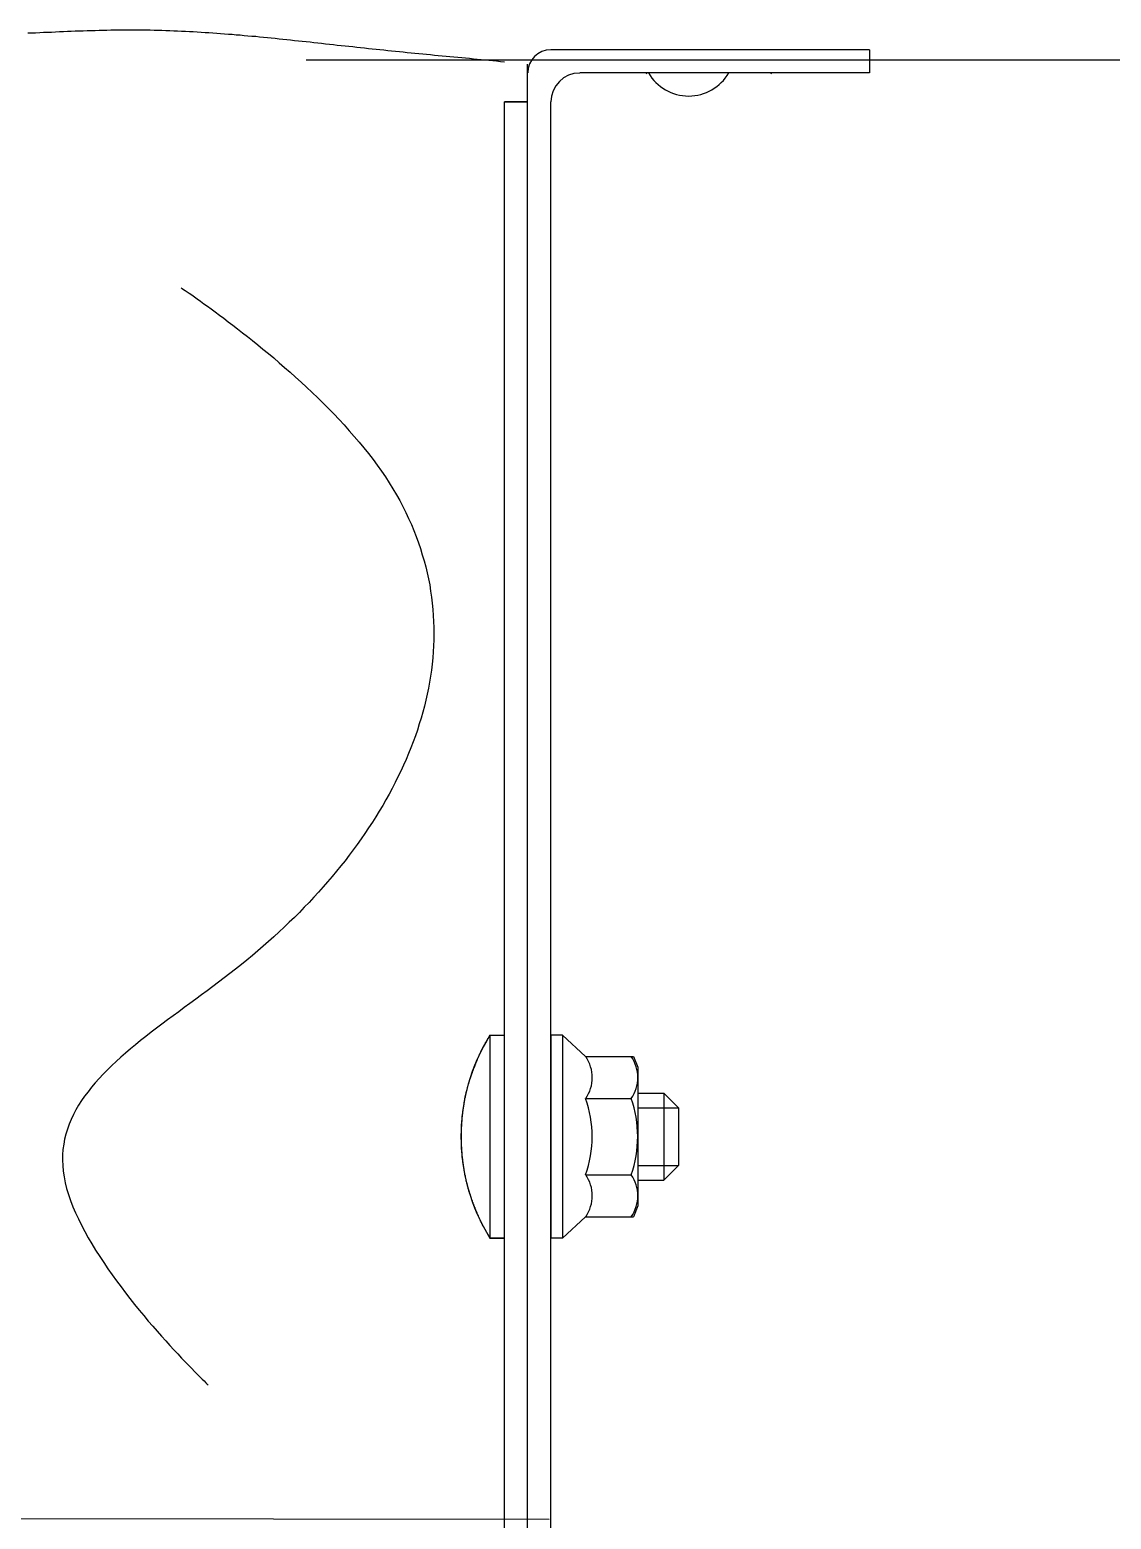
# Model space of a CAD drawing. Extents: x 443 to 1217, y -1921 to -677.
# Drawn here: x 610.52 to 618.59, y -758.14 to -747.02 of the extents above; entities that cross this region are included whole.
import ezdxf

# ---------------------------------------------------------------- set-up
doc = ezdxf.new("R2010")
doc.units = 0
doc.header["$MEASUREMENT"] = 0
for name, color, linetype in [('1', 7, 'CONTINUOUS'), ('10', 7, 'CONTINUOUS'), ('6', 7, 'CONTINUOUS')]:
    doc.layers.add(name, color=color, linetype=linetype)

msp = doc.modelspace()

# ---------------------------------------------------------------- linework, layer by layer
at = {"layer": '1', "color": 7}
for p, q in [((610.501, -747.044), (610.53, -747.043)), ((610.53, -747.043), (610.559, -747.042)), ((610.559, -747.042), (610.589, -747.041)), ((610.589, -747.041), (610.618, -747.039)), ((610.618, -747.039), (610.648, -747.038)), ((610.648, -747.038), (610.678, -747.037)), ((610.678, -747.037), (610.708, -747.035)), ((610.708, -747.035), (610.737, -747.034)), ((610.737, -747.034), (610.766, -747.033)), ((610.766, -747.033), (610.796, -747.031)), ((610.796, -747.031), (610.825, -747.03)), ((610.825, -747.03), (610.855, -747.029)), ((610.855, -747.029), (610.884, -747.028)), ((610.884, -747.028), (610.914, -747.027)), ((610.914, -747.027), (610.943, -747.026)), ((610.943, -747.026), (610.972, -747.026)), ((610.972, -747.026), (611.003, -747.025)), ((611.003, -747.025), (611.032, -747.023)), ((611.032, -747.023), (611.062, -747.022)), ((611.062, -747.022), (611.091, -747.022)), ((611.091, -747.022), (611.121, -747.021)), ((611.121, -747.021), (611.15, -747.021)), ((611.15, -747.021), (611.18, -747.021)), ((611.18, -747.021), (611.209, -747.02)), ((611.209, -747.02), (611.238, -747.02)), ((611.238, -747.02), (611.268, -747.02)), ((611.268, -747.02), (611.297, -747.02)), ((611.297, -747.02), (611.327, -747.02)), ((611.327, -747.02), (611.356, -747.021)), ((611.356, -747.021), (611.385, -747.021)), ((611.385, -747.021), (611.414, -747.021)), ((611.414, -747.021), (611.443, -747.022)), ((611.443, -747.022), (611.473, -747.023)), ((611.473, -747.023), (611.502, -747.023)), ((611.502, -747.023), (611.532, -747.025)), ((611.532, -747.025), (611.561, -747.026)), ((611.561, -747.026), (611.59, -747.027)), ((611.59, -747.027), (611.619, -747.028)), ((611.619, -747.028), (611.648, -747.03)), ((611.648, -747.03), (611.678, -747.031)), ((611.678, -747.031), (611.707, -747.032)), ((611.707, -747.032), (611.736, -747.034)), ((611.736, -747.034), (611.765, -747.035)), ((611.765, -747.035), (611.794, -747.038)), ((611.794, -747.038), (611.824, -747.04)), ((611.824, -747.04), (611.853, -747.041)), ((611.853, -747.041), (611.881, -747.043)), ((611.881, -747.043), (611.911, -747.045)), ((611.911, -747.045), (611.94, -747.047)), ((611.94, -747.047), (611.97, -747.05)), ((611.97, -747.05), (611.998, -747.052)), ((611.998, -747.052), (612.027, -747.054)), ((612.027, -747.054), (612.057, -747.057)), ((612.057, -747.057), (612.085, -747.059)), ((612.085, -747.059), (612.115, -747.062)), ((612.115, -747.062), (612.144, -747.065)), ((612.144, -747.065), (612.172, -747.067)), ((612.172, -747.067), (612.202, -747.069)), ((612.202, -747.069), (612.231, -747.072)), ((612.231, -747.072), (612.26, -747.075)), ((612.26, -747.075), (612.289, -747.078)), ((612.289, -747.078), (612.317, -747.081)), ((612.317, -747.081), (612.347, -747.083)), ((612.347, -747.083), (612.376, -747.087)), ((612.376, -747.087), (612.404, -747.09)), ((612.404, -747.09), (612.434, -747.092)), ((612.434, -747.092), (612.463, -747.095)), ((612.463, -747.095), (612.492, -747.099)), ((612.492, -747.099), (612.521, -747.102)), ((612.521, -747.102), (612.549, -747.105)), ((612.549, -747.105), (612.579, -747.107)), ((612.579, -747.107), (612.608, -747.111)), ((612.608, -747.111), (612.637, -747.114)), ((612.637, -747.114), (612.666, -747.117)), ((612.666, -747.117), (612.694, -747.12)), ((612.694, -747.12), (612.724, -747.124)), ((612.724, -747.124), (612.753, -747.127)), ((612.753, -747.127), (612.782, -747.13)), ((612.782, -747.13), (612.811, -747.134)), ((612.811, -747.134), (612.839, -747.137)), ((612.839, -747.137), (612.869, -747.14)), ((612.869, -747.14), (612.898, -747.143)), ((612.898, -747.143), (612.927, -747.145)), ((612.927, -747.145), (612.956, -747.149)), ((612.956, -747.149), (612.984, -747.152)), ((612.984, -747.152), (613.014, -747.155)), ((613.014, -747.155), (613.043, -747.159)), ((613.043, -747.159), (613.071, -747.162)), ((613.071, -747.162), (613.101, -747.165)), ((613.101, -747.165), (613.13, -747.168)), ((613.13, -747.168), (613.159, -747.171)), ((613.159, -747.171), (613.188, -747.174)), ((613.188, -747.174), (613.216, -747.177)), ((613.216, -747.177), (613.246, -747.18)), ((613.246, -747.18), (613.275, -747.183)), ((613.275, -747.183), (613.304, -747.186)), ((613.304, -747.186), (613.333, -747.189)), ((613.333, -747.189), (613.362, -747.191)), ((613.362, -747.191), (613.391, -747.195)), ((613.391, -747.195), (613.42, -747.197)), ((613.42, -747.197), (613.45, -747.2)), ((613.45, -747.2), (613.478, -747.202)), ((613.478, -747.202), (613.507, -747.205)), ((613.507, -747.205), (613.537, -747.209)), ((613.537, -747.209), (613.565, -747.211)), ((613.565, -747.211), (613.595, -747.214)), ((613.595, -747.214), (613.624, -747.216)), ((613.624, -747.216), (613.652, -747.22)), ((613.652, -747.22), (613.682, -747.222)), ((613.682, -747.222), (613.711, -747.225)), ((613.711, -747.225), (613.74, -747.227)), ((613.74, -747.227), (613.769, -747.23)), ((613.769, -747.23), (613.798, -747.233)), ((613.798, -747.233), (613.827, -747.236)), ((613.827, -747.236), (613.856, -747.239)), ((613.856, -747.239), (613.886, -747.241)), ((613.886, -747.241), (613.914, -747.245)), ((613.914, -747.245), (613.943, -747.247)), ((613.943, -747.247), (613.972, -747.25)), ((613.972, -747.25), (614.001, -747.253)), ((614.001, -747.253), (614.03, -747.256)), ((614.03, -747.256), (614.059, -747.259)), ((611.646, -748.947), (611.654, -748.952)), ((611.654, -748.952), (611.663, -748.959)), ((611.663, -748.959), (611.675, -748.967)), ((611.675, -748.967), (611.69, -748.976)), ((611.69, -748.976), (611.706, -748.988)), ((611.706, -748.988), (611.724, -749)), ((611.724, -749), (611.744, -749.015)), ((611.744, -749.015), (611.766, -749.03)), ((611.766, -749.03), (611.79, -749.047)), ((611.79, -749.047), (611.815, -749.066)), ((611.815, -749.066), (611.842, -749.084)), ((611.842, -749.084), (611.87, -749.105)), ((611.87, -749.105), (611.9, -749.127)), ((611.9, -749.127), (611.931, -749.15)), ((611.931, -749.15), (611.963, -749.174)), ((611.963, -749.174), (611.997, -749.2)), ((611.997, -749.2), (612.032, -749.226)), ((612.032, -749.226), (612.067, -749.253)), ((612.067, -749.253), (612.104, -749.282)), ((612.104, -749.282), (612.141, -749.311)), ((612.141, -749.311), (612.179, -749.341)), ((612.179, -749.341), (612.217, -749.372)), ((612.217, -749.372), (612.256, -749.405)), ((612.256, -749.405), (612.297, -749.437)), ((612.297, -749.437), (612.337, -749.471)), ((612.337, -749.471), (612.377, -749.506)), ((612.377, -749.506), (612.418, -749.541)), ((612.418, -749.541), (612.459, -749.578)), ((612.459, -749.578), (612.5, -749.614)), ((612.5, -749.614), (612.542, -749.652)), ((612.542, -749.652), (612.582, -749.69)), ((612.582, -749.69), (612.624, -749.728)), ((612.624, -749.728), (612.665, -749.768)), ((612.665, -749.768), (612.705, -749.808)), ((612.705, -749.808), (612.746, -749.848)), ((612.746, -749.848), (612.785, -749.889)), ((612.785, -749.889), (612.824, -749.93)), ((612.824, -749.93), (612.863, -749.971)), ((612.863, -749.971), (612.901, -750.014)), ((612.901, -750.014), (612.938, -750.056)), ((612.938, -750.056), (612.974, -750.099)), ((612.974, -750.099), (613.01, -750.141)), ((613.01, -750.141), (613.044, -750.185)), ((613.044, -750.185), (613.078, -750.229)), ((613.078, -750.229), (613.11, -750.272)), ((613.11, -750.272), (613.141, -750.316)), ((613.141, -750.316), (613.171, -750.359)), ((613.171, -750.359), (613.199, -750.404)), ((613.199, -750.404), (613.226, -750.448)), ((613.226, -750.448), (613.252, -750.492)), ((613.252, -750.492), (613.277, -750.536)), ((613.277, -750.536), (613.3, -750.581)), ((613.3, -750.581), (613.323, -750.625)), ((613.323, -750.625), (613.344, -750.67)), ((613.344, -750.67), (613.365, -750.715)), ((613.365, -750.715), (613.383, -750.759)), ((613.383, -750.759), (613.401, -750.805)), ((613.401, -750.805), (613.417, -750.85)), ((613.417, -750.85), (613.432, -750.894)), ((613.432, -750.894), (613.446, -750.94)), ((613.446, -750.94), (613.459, -750.985)), ((613.459, -750.985), (613.471, -751.031)), ((613.471, -751.031), (613.482, -751.075)), ((613.482, -751.075), (613.492, -751.121)), ((613.492, -751.121), (613.501, -751.166)), ((613.501, -751.166), (613.508, -751.212)), ((613.508, -751.212), (613.515, -751.257)), ((613.515, -751.257), (613.52, -751.302)), ((613.52, -751.302), (613.525, -751.348)), ((613.525, -751.348), (613.528, -751.394)), ((613.528, -751.394), (613.53, -751.438)), ((613.53, -751.438), (613.531, -751.484)), ((613.531, -751.484), (613.532, -751.53)), ((613.531, -751.575), (613.53, -751.62)), ((613.532, -751.53), (613.531, -751.575)), ((613.524, -751.711), (613.519, -751.757)), ((613.527, -751.665), (613.524, -751.711)), ((613.53, -751.62), (613.527, -751.665)), ((613.514, -751.801), (613.507, -751.846)), ((613.519, -751.757), (613.514, -751.801)), ((613.491, -751.936), (613.482, -751.981)), ((613.5, -751.892), (613.491, -751.936)), ((613.507, -751.846), (613.5, -751.892)), ((613.473, -752.026), (613.462, -752.07)), ((613.482, -751.981), (613.473, -752.026)), ((613.437, -752.16), (613.423, -752.204)), ((613.45, -752.115), (613.437, -752.16)), ((613.462, -752.07), (613.45, -752.115)), ((613.409, -752.249), (613.394, -752.293)), ((613.423, -752.204), (613.409, -752.249)), ((613.361, -752.381), (613.343, -752.425)), ((613.378, -752.337), (613.361, -752.381)), ((613.394, -752.293), (613.378, -752.337)), ((613.325, -752.468), (613.306, -752.512)), ((613.343, -752.425), (613.325, -752.468)), ((613.264, -752.599), (613.244, -752.641)), ((613.286, -752.555), (613.264, -752.599)), ((613.306, -752.512), (613.286, -752.555)), ((613.198, -752.728), (613.174, -752.77)), ((613.221, -752.685), (613.198, -752.728)), ((613.244, -752.641), (613.221, -752.685)), ((613.15, -752.813), (613.125, -752.854)), ((613.174, -752.77), (613.15, -752.813)), ((613.073, -752.938), (613.045, -752.979)), ((613.099, -752.896), (613.073, -752.938)), ((613.125, -752.854), (613.099, -752.896)), ((612.989, -753.062), (612.96, -753.104)), ((613.018, -753.021), (612.989, -753.062)), ((613.045, -752.979), (613.018, -753.021)), ((612.93, -753.144), (612.9, -753.184)), ((612.96, -753.104), (612.93, -753.144)), ((612.837, -753.264), (612.806, -753.304)), ((612.869, -753.225), (612.837, -753.264)), ((612.9, -753.184), (612.869, -753.225)), ((612.739, -753.383), (612.705, -753.421)), ((612.772, -753.343), (612.739, -753.383)), ((612.806, -753.304), (612.772, -753.343)), ((612.636, -753.498), (612.6, -753.536)), ((612.67, -753.46), (612.636, -753.498)), ((612.705, -753.421), (612.67, -753.46)), ((612.528, -753.611), (612.491, -753.648)), ((612.564, -753.573), (612.528, -753.611)), ((612.6, -753.536), (612.564, -753.573)), ((612.414, -753.721), (612.376, -753.757)), ((612.452, -753.684), (612.414, -753.721)), ((612.491, -753.648), (612.452, -753.684)), ((612.298, -753.828), (612.258, -753.864)), ((612.337, -753.793), (612.298, -753.828)), ((612.376, -753.757), (612.337, -753.793)), ((612.177, -753.933), (612.136, -753.967)), ((612.218, -753.898), (612.177, -753.933)), ((612.258, -753.864), (612.218, -753.898)), ((612.052, -754.034), (612.01, -754.067)), ((612.095, -754), (612.052, -754.034)), ((612.136, -753.967), (612.095, -754)), ((611.882, -754.164), (611.84, -754.196)), ((611.925, -754.131), (611.882, -754.164)), ((611.967, -754.1), (611.925, -754.131)), ((612.01, -754.067), (611.967, -754.1)), ((611.754, -754.259), (611.711, -754.29)), ((611.797, -754.227), (611.754, -754.259)), ((611.84, -754.196), (611.797, -754.227)), ((611.585, -754.383), (611.544, -754.414)), ((611.627, -754.353), (611.585, -754.383)), ((611.669, -754.321), (611.627, -754.353)), ((611.711, -754.29), (611.669, -754.321)), ((611.421, -754.506), (611.382, -754.537)), ((611.462, -754.476), (611.421, -754.506)), ((611.502, -754.445), (611.462, -754.476)), ((611.544, -754.414), (611.502, -754.445)), ((611.305, -754.599), (611.268, -754.629)), ((611.343, -754.567), (611.305, -754.599)), ((611.382, -754.537), (611.343, -754.567)), ((611.161, -754.723), (611.127, -754.755)), ((611.195, -754.691), (611.161, -754.723)), ((611.231, -754.661), (611.195, -754.691)), ((611.268, -754.629), (611.231, -754.661)), ((611.063, -754.819), (611.032, -754.851)), ((611.095, -754.786), (611.063, -754.819)), ((611.127, -754.755), (611.095, -754.786)), ((610.95, -754.95), (610.924, -754.982)), ((610.976, -754.916), (610.95, -754.95)), ((611.004, -754.883), (610.976, -754.916)), ((611.032, -754.851), (611.004, -754.883)), ((610.88, -755.051), (610.859, -755.086)), ((610.902, -755.016), (610.88, -755.051)), ((610.924, -754.982), (610.902, -755.016)), ((610.824, -755.157), (610.809, -755.193)), ((610.841, -755.121), (610.824, -755.157)), ((610.859, -755.086), (610.841, -755.121)), ((610.785, -755.267), (610.775, -755.304)), ((610.796, -755.23), (610.785, -755.267)), ((610.809, -755.193), (610.796, -755.23)), ((610.763, -755.381), (610.76, -755.422)), ((610.769, -755.342), (610.763, -755.381)), ((610.775, -755.304), (610.769, -755.342)), ((610.76, -755.422), (610.759, -755.461)), ((610.759, -755.461), (610.761, -755.502)), ((610.761, -755.502), (610.764, -755.544)), ((610.764, -755.544), (610.771, -755.586)), ((610.771, -755.586), (610.78, -755.63)), ((610.78, -755.63), (610.79, -755.673)), ((610.79, -755.673), (610.805, -755.718)), ((610.805, -755.718), (610.82, -755.763)), ((610.82, -755.763), (610.837, -755.809)), ((610.837, -755.809), (610.857, -755.854)), ((610.857, -755.854), (610.878, -755.9)), ((610.878, -755.9), (610.901, -755.947)), ((610.901, -755.947), (610.926, -755.993)), ((610.926, -755.993), (610.952, -756.04)), ((610.952, -756.04), (610.979, -756.086)), ((610.979, -756.086), (611.007, -756.133)), ((611.007, -756.133), (611.037, -756.18)), ((611.037, -756.18), (611.067, -756.226)), ((611.067, -756.226), (611.099, -756.272)), ((611.099, -756.272), (611.13, -756.317)), ((611.13, -756.317), (611.163, -756.363)), ((611.163, -756.363), (611.197, -756.408)), ((611.197, -756.408), (611.23, -756.452)), ((611.23, -756.452), (611.263, -756.495)), ((611.263, -756.495), (611.298, -756.539)), ((611.298, -756.539), (611.332, -756.58)), ((611.332, -756.58), (611.366, -756.622)), ((611.366, -756.622), (611.4, -756.662)), ((611.4, -756.662), (611.433, -756.7)), ((611.433, -756.7), (611.466, -756.738)), ((611.466, -756.738), (611.499, -756.775)), ((611.499, -756.775), (611.53, -756.81)), ((611.53, -756.81), (611.561, -756.845)), ((611.561, -756.845), (611.591, -756.878)), ((611.591, -756.878), (611.621, -756.908)), ((611.621, -756.908), (611.648, -756.939)), ((611.648, -756.939), (611.675, -756.966)), ((611.675, -756.966), (611.7, -756.993)), ((611.7, -756.993), (611.724, -757.017)), ((611.724, -757.017), (611.746, -757.04)), ((611.746, -757.04), (611.767, -757.061)), ((611.767, -757.061), (611.785, -757.079)), ((611.785, -757.079), (611.803, -757.096)), ((611.803, -757.096), (611.817, -757.11)), ((611.817, -757.11), (611.829, -757.123)), ((611.829, -757.123), (611.84, -757.133)), ((611.84, -757.133), (611.848, -757.139))]:
    msp.add_line(p, q, dxfattribs=at)
at = {"layer": '1', "color": 3, "linetype": 'Continuous'}
for p, q in [((614.232, -747.559), (614.232, -747.276)), ((614.059, -754.528), (614.059, -747.559)), ((614.059, -747.559), (614.232, -747.559)), ((613.951, -754.528), (614.059, -754.528)), ((614.059, -756.043), (613.951, -756.043)), ((614.059, -758.142), (614.059, -756.043))]:
    msp.add_line(p, q, dxfattribs=at)
at = {"layer": '1', "color": 3}
for p, q in [((613.896, -754.622), (613.895, -754.625)), ((613.899, -754.618), (613.896, -754.622)), ((613.901, -754.615), (613.899, -754.618)), ((613.902, -754.612), (613.901, -754.615)), ((613.904, -754.609), (613.902, -754.612)), ((613.906, -754.605), (613.904, -754.609)), ((613.907, -754.601), (613.906, -754.605)), ((613.91, -754.598), (613.907, -754.601)), ((613.912, -754.594), (613.91, -754.598)), ((613.914, -754.59), (613.912, -754.594)), ((613.916, -754.586), (613.914, -754.59)), ((613.918, -754.582), (613.916, -754.586)), ((613.922, -754.578), (613.918, -754.582)), ((613.924, -754.574), (613.922, -754.578)), ((613.926, -754.569), (613.924, -754.574)), ((613.929, -754.565), (613.926, -754.569)), ((613.931, -754.561), (613.929, -754.565)), ((613.933, -754.556), (613.931, -754.561)), ((613.937, -754.552), (613.933, -754.556)), ((613.939, -754.548), (613.937, -754.552)), ((613.941, -754.544), (613.939, -754.548)), ((613.943, -754.541), (613.941, -754.544)), ((613.945, -754.538), (613.943, -754.541)), ((613.947, -754.535), (613.945, -754.538)), ((613.949, -754.532), (613.947, -754.535)), ((613.95, -754.53), (613.949, -754.532)), ((613.951, -754.529), (613.95, -754.53)), ((613.951, -754.528), (613.951, -754.529)), ((613.846, -754.733), (613.844, -754.736)), ((613.847, -754.73), (613.846, -754.733)), ((613.85, -754.725), (613.847, -754.73)), ((613.851, -754.722), (613.85, -754.725)), ((613.852, -754.719), (613.851, -754.722)), ((613.854, -754.715), (613.852, -754.719)), ((613.855, -754.712), (613.854, -754.715)), ((613.856, -754.708), (613.855, -754.712)), ((613.858, -754.705), (613.856, -754.708)), ((613.859, -754.701), (613.858, -754.705)), ((613.86, -754.698), (613.859, -754.701)), ((613.863, -754.695), (613.86, -754.698)), ((613.864, -754.691), (613.863, -754.695)), ((613.865, -754.688), (613.864, -754.691)), ((613.867, -754.685), (613.865, -754.688)), ((613.868, -754.682), (613.867, -754.685)), ((613.869, -754.678), (613.868, -754.682)), ((613.871, -754.675), (613.869, -754.678)), ((613.872, -754.672), (613.871, -754.675)), ((613.874, -754.669), (613.872, -754.672)), ((613.876, -754.665), (613.874, -754.669)), ((613.877, -754.662), (613.876, -754.665)), ((613.878, -754.66), (613.877, -754.662)), ((613.88, -754.657), (613.878, -754.66)), ((613.881, -754.653), (613.88, -754.657)), ((613.882, -754.65), (613.881, -754.653)), ((613.884, -754.647), (613.882, -754.65)), ((613.886, -754.643), (613.884, -754.647)), ((613.888, -754.641), (613.886, -754.643)), ((613.889, -754.638), (613.888, -754.641)), ((613.89, -754.635), (613.889, -754.638)), ((613.892, -754.631), (613.89, -754.635)), ((613.893, -754.628), (613.892, -754.631)), ((613.895, -754.625), (613.893, -754.628)), ((613.805, -754.843), (613.804, -754.847)), ((613.806, -754.84), (613.805, -754.843)), ((613.807, -754.835), (613.806, -754.84)), ((613.808, -754.832), (613.807, -754.835)), ((613.81, -754.828), (613.808, -754.832)), ((613.811, -754.824), (613.81, -754.828)), ((613.813, -754.821), (613.811, -754.824)), ((613.814, -754.817), (613.813, -754.821)), ((613.815, -754.813), (613.814, -754.817)), ((613.817, -754.809), (613.815, -754.813)), ((613.818, -754.806), (613.817, -754.809)), ((613.819, -754.802), (613.818, -754.806)), ((613.82, -754.798), (613.819, -754.802)), ((613.822, -754.794), (613.82, -754.798)), ((613.823, -754.791), (613.822, -754.794)), ((613.825, -754.787), (613.823, -754.791)), ((613.826, -754.783), (613.825, -754.787)), ((613.828, -754.78), (613.826, -754.783)), ((613.829, -754.776), (613.828, -754.78)), ((613.83, -754.772), (613.829, -754.776)), ((613.832, -754.769), (613.83, -754.772)), ((613.833, -754.764), (613.832, -754.769)), ((613.834, -754.761), (613.833, -754.764)), ((613.837, -754.758), (613.834, -754.761)), ((613.838, -754.754), (613.837, -754.758)), ((613.839, -754.75), (613.838, -754.754)), ((613.84, -754.747), (613.839, -754.75)), ((613.842, -754.744), (613.84, -754.747)), ((613.843, -754.739), (613.842, -754.744)), ((613.844, -754.736), (613.843, -754.739)), ((613.773, -754.952), (613.772, -754.956)), ((613.774, -754.949), (613.773, -754.952)), ((613.775, -754.945), (613.774, -754.949)), ((613.777, -754.941), (613.775, -754.945)), ((613.778, -754.938), (613.777, -754.941)), ((613.779, -754.93), (613.778, -754.933)), ((613.778, -754.933), (613.778, -754.938)), ((613.78, -754.926), (613.779, -754.93)), ((613.781, -754.922), (613.78, -754.926)), ((613.782, -754.919), (613.781, -754.922)), ((613.783, -754.915), (613.782, -754.919)), ((613.784, -754.912), (613.783, -754.915)), ((613.785, -754.907), (613.784, -754.912)), ((613.786, -754.904), (613.785, -754.907)), ((613.787, -754.9), (613.786, -754.904)), ((613.789, -754.896), (613.787, -754.9)), ((613.79, -754.892), (613.789, -754.896)), ((613.791, -754.889), (613.79, -754.892)), ((613.792, -754.884), (613.791, -754.889)), ((613.793, -754.881), (613.792, -754.884)), ((613.794, -754.878), (613.793, -754.881)), ((613.795, -754.873), (613.794, -754.878)), ((613.796, -754.87), (613.795, -754.873)), ((613.797, -754.866), (613.796, -754.87)), ((613.798, -754.863), (613.797, -754.866)), ((613.799, -754.858), (613.798, -754.863)), ((613.801, -754.855), (613.799, -754.858)), ((613.803, -754.851), (613.801, -754.855)), ((613.804, -754.847), (613.803, -754.851)), ((613.753, -755.061), (613.751, -755.065)), ((613.751, -755.065), (613.751, -755.069)), ((613.754, -755.053), (613.753, -755.058)), ((613.753, -755.058), (613.753, -755.061)), ((613.755, -755.046), (613.754, -755.05)), ((613.754, -755.05), (613.754, -755.053)), ((613.756, -755.038), (613.755, -755.042)), ((613.755, -755.042), (613.755, -755.046)), ((613.757, -755.035), (613.756, -755.038)), ((613.758, -755.027), (613.757, -755.031)), ((613.757, -755.031), (613.757, -755.035)), ((613.759, -755.024), (613.758, -755.027)), ((613.76, -755.016), (613.759, -755.019)), ((613.759, -755.019), (613.759, -755.024)), ((613.761, -755.009), (613.76, -755.012)), ((613.76, -755.012), (613.76, -755.016)), ((613.762, -755.004), (613.761, -755.009)), ((613.763, -754.998), (613.762, -755.001)), ((613.762, -755.001), (613.762, -755.004)), ((613.765, -754.993), (613.763, -754.998)), ((613.766, -754.99), (613.765, -754.993)), ((613.767, -754.982), (613.766, -754.986)), ((613.766, -754.986), (613.766, -754.99)), ((613.768, -754.978), (613.767, -754.982)), ((613.769, -754.972), (613.768, -754.975)), ((613.768, -754.975), (613.768, -754.978)), ((613.77, -754.967), (613.769, -754.972)), ((613.771, -754.964), (613.77, -754.967)), ((613.772, -754.96), (613.771, -754.964)), ((613.772, -754.956), (613.772, -754.96)), ((613.74, -755.172), (613.738, -755.175)), ((613.738, -755.175), (613.738, -755.18)), ((613.741, -755.16), (613.74, -755.164)), ((613.74, -755.164), (613.74, -755.168)), ((613.74, -755.168), (613.74, -755.172)), ((613.742, -755.148), (613.741, -755.152)), ((613.741, -755.152), (613.741, -755.156)), ((613.741, -755.156), (613.741, -755.16)), ((613.743, -755.137), (613.742, -755.14)), ((613.742, -755.14), (613.742, -755.145)), ((613.742, -755.145), (613.742, -755.148)), ((613.744, -755.125), (613.743, -755.13)), ((613.743, -755.13), (613.743, -755.133)), ((613.743, -755.133), (613.743, -755.137)), ((613.745, -755.118), (613.744, -755.122)), ((613.744, -755.122), (613.744, -755.125)), ((613.746, -755.107), (613.745, -755.11)), ((613.745, -755.11), (613.745, -755.114)), ((613.745, -755.114), (613.745, -755.118)), ((613.747, -755.099), (613.746, -755.102)), ((613.746, -755.102), (613.746, -755.107)), ((613.748, -755.091), (613.747, -755.095)), ((613.747, -755.095), (613.747, -755.099)), ((613.749, -755.084), (613.748, -755.087)), ((613.748, -755.087), (613.748, -755.091)), ((613.75, -755.076), (613.749, -755.081)), ((613.749, -755.081), (613.749, -755.084)), ((613.751, -755.069), (613.75, -755.073)), ((613.75, -755.073), (613.75, -755.076)), ((613.736, -755.23), (613.735, -755.233)), ((613.735, -755.233), (613.735, -755.237)), ((613.735, -755.237), (613.735, -755.241)), ((613.735, -755.241), (613.735, -755.245)), ((613.735, -755.245), (613.735, -755.248)), ((613.735, -755.248), (613.735, -755.253)), ((613.735, -755.253), (613.735, -755.256)), ((613.735, -755.256), (613.735, -755.26)), ((613.735, -755.26), (613.735, -755.264)), ((613.735, -755.264), (613.735, -755.268)), ((613.735, -755.268), (613.735, -755.271)), ((613.735, -755.271), (613.735, -755.276)), ((613.735, -755.276), (613.735, -755.28)), ((613.735, -755.28), (613.735, -755.283)), ((613.735, -755.283), (613.735, -755.288)), ((613.735, -755.288), (613.735, -755.291)), ((613.737, -755.206), (613.736, -755.21)), ((613.736, -755.21), (613.736, -755.213)), ((613.736, -755.213), (613.736, -755.218)), ((613.736, -755.218), (613.736, -755.221)), ((613.736, -755.221), (613.736, -755.225)), ((613.736, -755.225), (613.736, -755.23)), ((613.738, -755.187), (613.737, -755.191)), ((613.737, -755.191), (613.737, -755.195)), ((613.737, -755.195), (613.737, -755.198)), ((613.737, -755.198), (613.737, -755.203)), ((613.737, -755.203), (613.737, -755.206)), ((613.738, -755.18), (613.738, -755.183)), ((613.738, -755.183), (613.738, -755.187)), ((613.735, -755.291), (613.735, -755.295)), ((613.735, -755.295), (613.735, -755.298)), ((613.735, -755.298), (613.735, -755.303)), ((613.735, -755.303), (613.735, -755.306)), ((613.735, -755.306), (613.735, -755.31)), ((613.735, -755.31), (613.735, -755.314)), ((613.735, -755.314), (613.735, -755.318)), ((613.735, -755.318), (613.735, -755.321)), ((613.735, -755.321), (613.735, -755.326)), ((613.735, -755.326), (613.735, -755.33)), ((613.735, -755.33), (613.735, -755.333)), ((613.735, -755.333), (613.735, -755.338)), ((613.735, -755.338), (613.736, -755.341)), ((613.736, -755.341), (613.736, -755.345)), ((613.736, -755.345), (613.736, -755.349)), ((613.736, -755.349), (613.736, -755.353)), ((613.736, -755.353), (613.736, -755.356)), ((613.736, -755.356), (613.736, -755.361)), ((613.736, -755.361), (613.737, -755.364)), ((613.737, -755.364), (613.737, -755.368)), ((613.737, -755.368), (613.737, -755.371)), ((613.737, -755.371), (613.737, -755.376)), ((613.737, -755.376), (613.737, -755.379)), ((613.737, -755.379), (613.738, -755.383)), ((613.738, -755.383), (613.738, -755.387)), ((613.738, -755.387), (613.738, -755.391)), ((613.738, -755.391), (613.738, -755.394)), ((613.738, -755.394), (613.74, -755.399)), ((613.74, -755.399), (613.74, -755.402)), ((613.74, -755.402), (613.74, -755.406)), ((613.74, -755.406), (613.741, -755.411)), ((613.741, -755.411), (613.741, -755.414)), ((613.741, -755.414), (613.741, -755.418)), ((613.741, -755.418), (613.742, -755.422)), ((613.742, -755.422), (613.742, -755.426)), ((613.742, -755.426), (613.742, -755.429)), ((613.742, -755.429), (613.743, -755.434)), ((613.743, -755.434), (613.743, -755.437)), ((613.743, -755.437), (613.743, -755.441)), ((613.743, -755.441), (613.744, -755.445)), ((613.744, -755.445), (613.744, -755.449)), ((613.744, -755.449), (613.745, -755.452)), ((613.745, -755.452), (613.745, -755.456)), ((613.745, -755.456), (613.745, -755.46)), ((613.745, -755.46), (613.746, -755.464)), ((613.746, -755.464), (613.746, -755.467)), ((613.746, -755.467), (613.747, -755.472)), ((613.747, -755.472), (613.747, -755.475)), ((613.747, -755.475), (613.748, -755.478)), ((613.748, -755.478), (613.748, -755.483)), ((613.748, -755.483), (613.749, -755.486)), ((613.749, -755.486), (613.749, -755.49)), ((613.749, -755.49), (613.75, -755.494)), ((613.75, -755.494), (613.75, -755.498)), ((613.75, -755.498), (613.751, -755.501)), ((613.751, -755.501), (613.751, -755.506)), ((613.751, -755.506), (613.753, -755.509)), ((613.753, -755.509), (613.753, -755.513)), ((613.753, -755.513), (613.754, -755.516)), ((613.754, -755.516), (613.754, -755.521)), ((613.754, -755.521), (613.755, -755.524)), ((613.755, -755.524), (613.755, -755.528)), ((613.755, -755.528), (613.756, -755.532)), ((613.756, -755.532), (613.757, -755.535)), ((613.757, -755.535), (613.757, -755.539)), ((613.757, -755.539), (613.758, -755.543)), ((613.758, -755.543), (613.758, -755.547)), ((613.758, -755.547), (613.759, -755.55)), ((613.759, -755.55), (613.76, -755.555)), ((613.76, -755.555), (613.76, -755.558)), ((613.76, -755.558), (613.761, -755.562)), ((613.761, -755.562), (613.762, -755.565)), ((613.762, -755.565), (613.762, -755.569)), ((613.762, -755.569), (613.763, -755.573)), ((613.763, -755.573), (613.765, -755.576)), ((613.765, -755.576), (613.765, -755.581)), ((613.765, -755.581), (613.766, -755.584)), ((613.766, -755.584), (613.767, -755.588)), ((613.767, -755.588), (613.768, -755.592)), ((613.768, -755.592), (613.768, -755.595)), ((613.768, -755.595), (613.769, -755.599)), ((613.769, -755.599), (613.77, -755.603)), ((613.77, -755.603), (613.771, -755.607)), ((613.771, -755.607), (613.772, -755.61)), ((613.772, -755.61), (613.772, -755.615)), ((613.772, -755.615), (613.773, -755.618)), ((613.773, -755.618), (613.774, -755.621)), ((613.774, -755.621), (613.775, -755.625)), ((613.775, -755.625), (613.777, -755.629)), ((613.777, -755.629), (613.777, -755.633)), ((613.777, -755.633), (613.778, -755.636)), ((613.778, -755.636), (613.779, -755.641)), ((613.779, -755.641), (613.78, -755.644)), ((613.78, -755.644), (613.781, -755.647)), ((613.781, -755.647), (613.782, -755.652)), ((613.782, -755.652), (613.783, -755.655)), ((613.783, -755.655), (613.784, -755.659)), ((613.784, -755.659), (613.785, -755.662)), ((613.785, -755.662), (613.786, -755.666)), ((613.786, -755.666), (613.787, -755.67)), ((613.787, -755.67), (613.787, -755.673)), ((613.787, -755.673), (613.789, -755.678)), ((613.789, -755.678), (613.79, -755.681)), ((613.79, -755.681), (613.791, -755.685)), ((613.791, -755.685), (613.792, -755.689)), ((613.792, -755.689), (613.793, -755.692)), ((613.793, -755.692), (613.794, -755.696)), ((613.794, -755.696), (613.796, -755.7)), ((613.796, -755.7), (613.797, -755.704)), ((613.797, -755.704), (613.798, -755.707)), ((613.798, -755.707), (613.799, -755.71)), ((613.799, -755.71), (613.801, -755.715)), ((613.801, -755.715), (613.802, -755.718)), ((613.802, -755.718), (613.803, -755.722)), ((613.803, -755.722), (613.804, -755.726)), ((613.804, -755.726), (613.805, -755.73)), ((613.805, -755.73), (613.806, -755.733)), ((613.806, -755.733), (613.807, -755.737)), ((613.807, -755.737), (613.809, -755.741)), ((613.809, -755.741), (613.81, -755.744)), ((613.81, -755.744), (613.811, -755.749)), ((613.811, -755.749), (613.813, -755.752)), ((613.813, -755.752), (613.814, -755.755)), ((613.814, -755.755), (613.816, -755.759)), ((613.816, -755.759), (613.817, -755.763)), ((613.817, -755.763), (613.818, -755.767)), ((613.818, -755.767), (613.819, -755.77)), ((613.819, -755.77), (613.821, -755.774)), ((613.821, -755.774), (613.822, -755.778)), ((613.822, -755.778), (613.823, -755.781)), ((613.823, -755.781), (613.825, -755.786)), ((613.825, -755.786), (613.827, -755.789)), ((613.827, -755.789), (613.828, -755.792)), ((613.828, -755.792), (613.829, -755.797)), ((613.829, -755.797), (613.831, -755.8)), ((613.831, -755.8), (613.832, -755.804)), ((613.832, -755.804), (613.833, -755.807)), ((613.833, -755.807), (613.834, -755.811)), ((613.834, -755.811), (613.837, -755.815)), ((613.837, -755.815), (613.838, -755.818)), ((613.838, -755.818), (613.839, -755.822)), ((613.839, -755.822), (613.841, -755.825)), ((613.841, -755.825), (613.842, -755.829)), ((613.842, -755.829), (613.843, -755.832)), ((613.843, -755.832), (613.845, -755.836)), ((613.845, -755.836), (613.846, -755.839)), ((613.846, -755.839), (613.847, -755.843)), ((613.847, -755.843), (613.85, -755.847)), ((613.85, -755.847), (613.851, -755.85)), ((613.851, -755.85), (613.853, -755.853)), ((613.853, -755.853), (613.854, -755.856)), ((613.854, -755.856), (613.855, -755.861)), ((613.855, -755.861), (613.857, -755.864)), ((613.857, -755.864), (613.858, -755.867)), ((613.858, -755.867), (613.859, -755.871)), ((613.859, -755.871), (613.862, -755.874)), ((613.862, -755.874), (613.863, -755.877)), ((613.863, -755.877), (613.864, -755.88)), ((613.864, -755.88), (613.866, -755.884)), ((613.866, -755.884), (613.867, -755.887)), ((613.867, -755.887), (613.868, -755.89)), ((613.868, -755.89), (613.87, -755.894)), ((613.87, -755.894), (613.871, -755.897)), ((613.871, -755.897), (613.872, -755.9)), ((613.872, -755.9), (613.875, -755.903)), ((613.875, -755.903), (613.876, -755.907)), ((613.876, -755.907), (613.877, -755.91)), ((613.877, -755.91), (613.879, -755.913)), ((613.879, -755.913), (613.88, -755.916)), ((613.88, -755.916), (613.882, -755.92)), ((613.882, -755.92), (613.883, -755.923)), ((613.883, -755.923), (613.886, -755.926)), ((613.886, -755.926), (613.888, -755.929)), ((613.888, -755.929), (613.889, -755.933)), ((613.889, -755.933), (613.891, -755.936)), ((613.891, -755.936), (613.893, -755.94)), ((613.893, -755.94), (613.894, -755.944)), ((613.894, -755.944), (613.896, -755.948)), ((613.896, -755.948), (613.899, -755.951)), ((613.899, -755.951), (613.901, -755.956)), ((613.901, -755.956), (613.903, -755.959)), ((613.903, -755.959), (613.905, -755.963)), ((613.905, -755.963), (613.907, -755.968)), ((613.907, -755.968), (613.91, -755.972)), ((613.91, -755.972), (613.913, -755.976)), ((613.913, -755.976), (613.915, -755.981)), ((613.915, -755.981), (613.917, -755.985)), ((613.917, -755.985), (613.92, -755.989)), ((613.92, -755.989), (613.923, -755.994)), ((613.923, -755.994), (613.925, -755.998)), ((613.925, -755.998), (613.927, -756.002)), ((613.927, -756.002), (613.929, -756.006)), ((613.929, -756.006), (613.932, -756.01)), ((613.932, -756.01), (613.935, -756.014)), ((613.935, -756.014), (613.937, -756.018)), ((613.937, -756.018), (613.938, -756.021)), ((613.938, -756.021), (613.94, -756.024)), ((613.94, -756.024), (613.942, -756.028)), ((613.942, -756.028), (613.943, -756.031)), ((613.943, -756.031), (613.945, -756.033)), ((613.945, -756.033), (613.947, -756.035)), ((613.947, -756.035), (613.948, -756.037)), ((613.948, -756.037), (613.949, -756.04)), ((613.949, -756.04), (613.95, -756.041)), ((613.95, -756.041), (613.951, -756.042)), ((613.951, -756.042), (613.951, -756.043))]:
    msp.add_line(p, q, dxfattribs=at)
at = {"layer": '1', "linetype": 'Continuous'}
msp.add_line((602.77, -758.128), (614.393, -758.142), dxfattribs=at)
at = {"layer": '10', "color": 7, "linetype": 'Continuous'}
msp.add_line((612.579, -747.244), (624.386, -747.244), dxfattribs=at)
at = {"layer": '6', "linetype": 'Continuous'}
for p, q in [((616.786, -747.169), (614.406, -747.169)), ((616.786, -747.169), (616.786, -747.342)), ((614.232, -763.401), (614.232, -747.342)), ((616.786, -747.342), (614.622, -747.342)), ((614.232, -747.559), (614.059, -747.559)), ((614.059, -763.012), (614.059, -747.559)), ((614.406, -763.228), (614.406, -747.559)), ((613.951, -754.528), (614.059, -754.528)), ((613.951, -754.528), (613.951, -756.043)), ((614.059, -756.043), (614.059, -754.528)), ((614.406, -754.528), (614.406, -756.043)), ((614.492, -754.528), (614.406, -754.528)), ((614.492, -754.528), (614.492, -756.043)), ((614.492, -754.528), (614.665, -754.687)), ((614.665, -754.687), (615.022, -754.687)), ((615.022, -754.687), (615.055, -754.767)), ((615.055, -754.767), (615.055, -755.803)), ((614.665, -755), (615.006, -755)), ((615.055, -754.961), (615.25, -754.961)), ((615.25, -754.961), (615.25, -755.61)), ((615.358, -755.069), (615.25, -754.961)), ((615.055, -755.069), (615.358, -755.069)), ((615.358, -755.069), (615.358, -755.502)), ((615.055, -755.502), (615.358, -755.502)), ((615.25, -755.61), (615.358, -755.502)), ((614.665, -755.571), (615.006, -755.571)), ((615.055, -755.61), (615.25, -755.61)), ((615.055, -755.803), (615.022, -755.883)), ((614.492, -756.043), (614.665, -755.883)), ((614.665, -755.883), (615.022, -755.883)), ((613.951, -756.043), (614.059, -756.043)), ((614.492, -756.043), (614.406, -756.043))]:
    msp.add_line(p, q, dxfattribs=at)
for centre, radius, start, end in [((614.406, -747.342), 0.173, 90, 180), ((614.622, -747.559), 0.216, 90, 180), ((615.111, -747.353), 0.0108, 21.2048, 90), ((615.434, -747.169), 0.346, 210, 270), ((615.434, -747.169), 0.346, 270, 330), ((616.059, -747.353), 0.0108, 90, 158.7952), ((615.168, -755.285), 1.434, 148.1092, 211.8908), ((614.441, -754.844), 0.274, 325.1765, 34.8235), ((614.781, -754.844), 0.274, 325.1765, 34.8235), ((613.858, -755.285), 0.856, 340.529, 19.471), ((614.198, -755.285), 0.856, 340.529, 19.471), ((614.441, -755.727), 0.274, 325.1765, 34.8235), ((614.781, -755.727), 0.274, 325.1765, 34.8235)]:
    msp.add_arc(centre, radius, start, end, dxfattribs=at)

doc.saveas('drawing.dxf')
